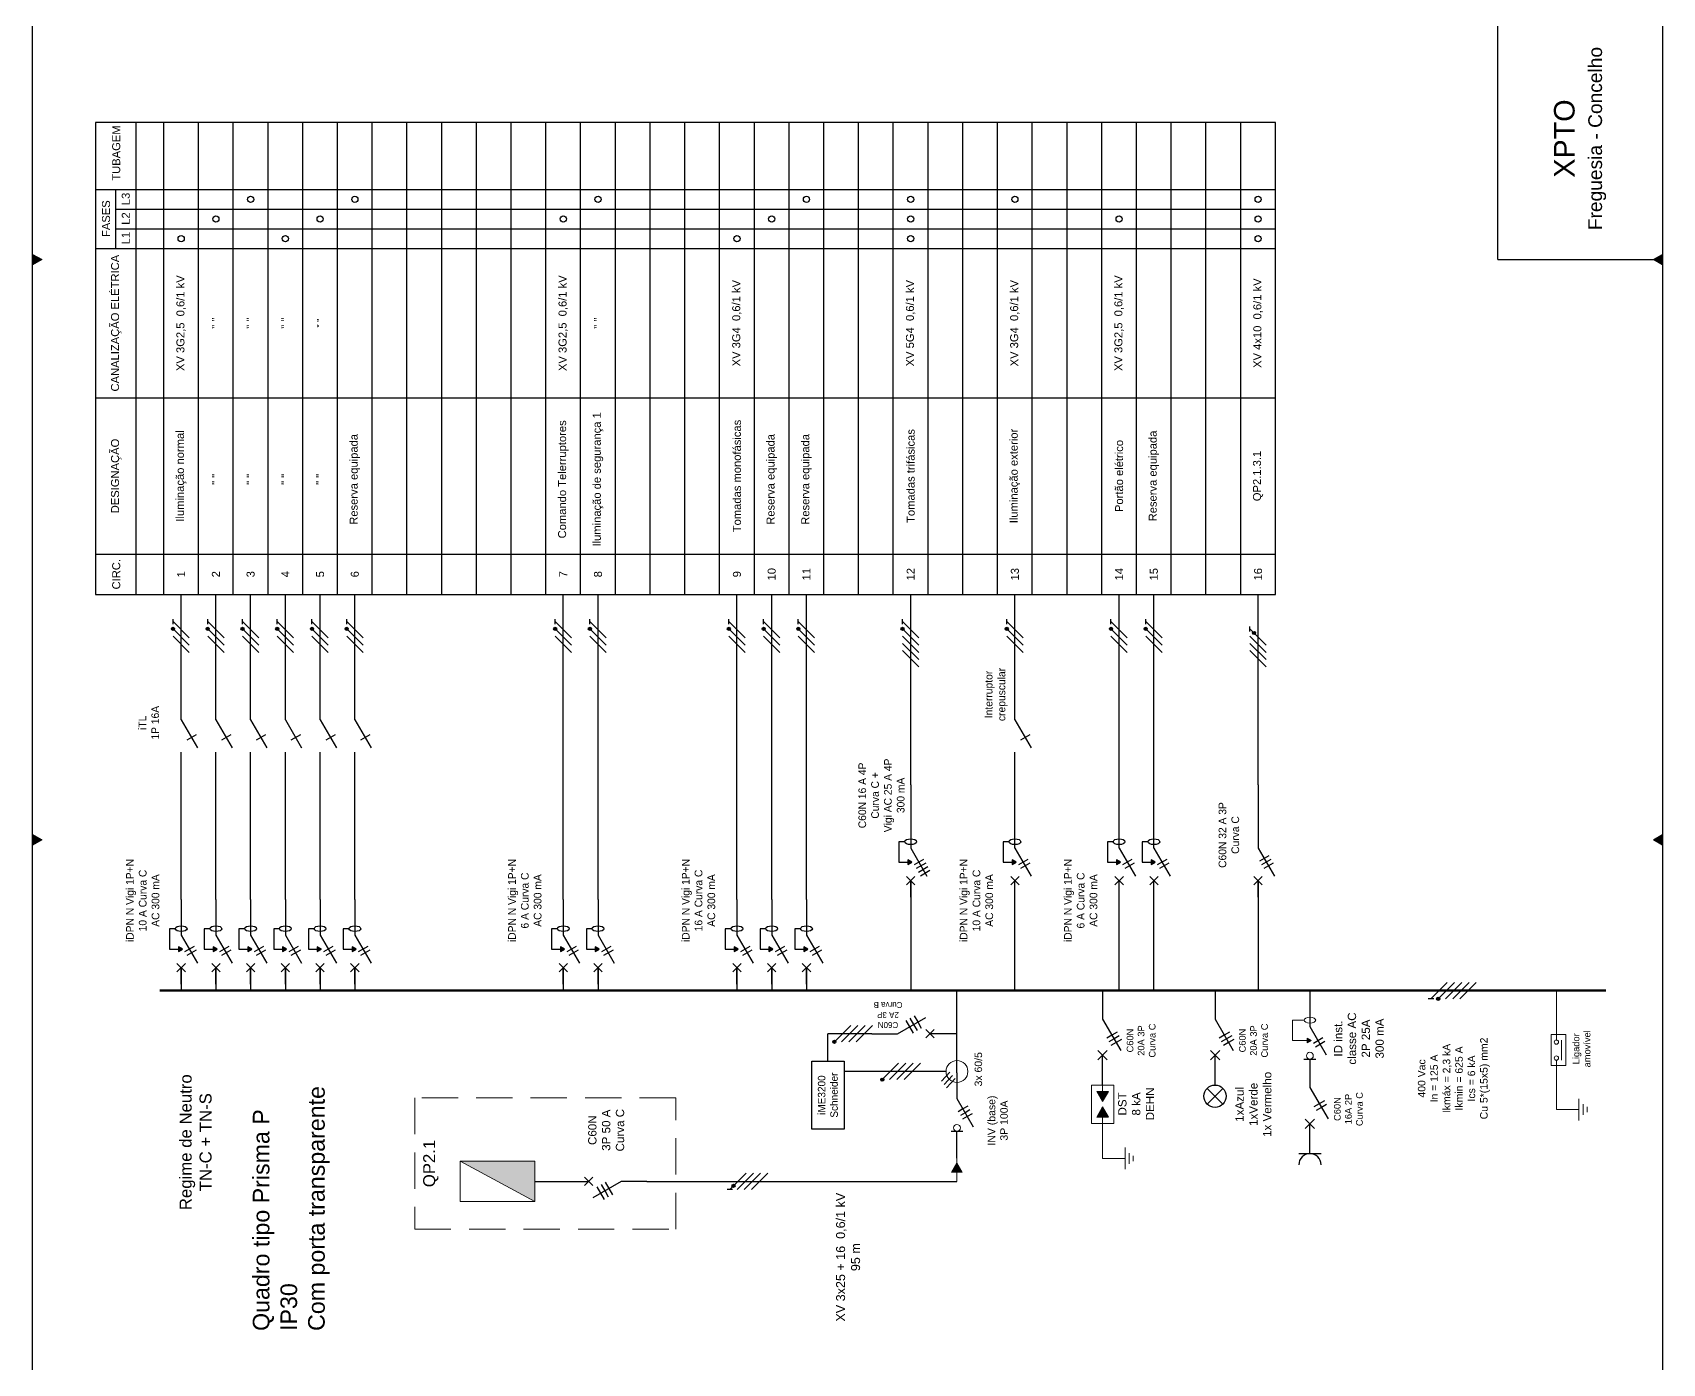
# Model space of a CAD drawing. Header units: millimetres. Extents: x -32 to 1412, y -324 to 2887.
# Drawn here: x 1006 to 1148.5, y 2125.7 to 2242 of the extents above; entities that cross this region are included whole.
import ezdxf

# ---------------------------------------------------------------- set-up
doc = ezdxf.new("R2010")
doc.units = ezdxf.units.MM
doc.header["$LTSCALE"] = 0.5
doc.linetypes.add('DASHDOT', pattern=[25.4, 12.7, -6.35, 0, -6.35])
doc.linetypes.add('HIDDEN', pattern=[9.525, 6.35, -3.175])
doc.layers.get('0').update_dxf_attribs({"linetype": 'CONTINUOUS'})
for name, color, linetype in [('aparelhagem', 3, 'CONTINUOUS'), ('ESQUADRIA', 7, 'CONTINUOUS'), ('Iluminacao Seguranca', 3, 'CONTINUOUS'), ('LEGENDA', 1, 'CONTINUOUS'), ('TEXTO', 7, 'ByBlock')]:
    doc.layers.add(name, color=color, linetype=linetype)
doc.layers.add('barramentos', color=1, linetype='CONTINUOUS', lineweight=50)
doc.layers.add('ESQUEMA', color=3, linetype='CONTINUOUS', lineweight=0)
doc.styles.add('ITED_3', font='romans.shx', dxfattribs={"width": 0.9, "height": 0.1})

msp = doc.modelspace()

# ---------------------------------------------------------------- hatches: boundary and pattern name
for points in [[(1006.745, 2222.189), (1005.951, 2221.731), (1005.951, 2222.646)], [(1147.718, 2222.189), (1148.511, 2222.646), (1148.511, 2221.731)], [(1006.745, 2171.457), (1005.951, 2170.999), (1005.951, 2171.915)], [(1147.718, 2171.457), (1148.511, 2171.915), (1148.511, 2170.999)]]:
    msp.add_hatch(color=7).paths.add_polyline_path(points)
at = {"layer": 'aparelhagem'}
h = msp.add_hatch(color=256, dxfattribs=at)
edge = h.paths.add_edge_path()
edge.add_arc((1018.233, 2189.902), 0.138, 0, 360)
h = msp.add_hatch(color=256, dxfattribs=at)
edge = h.paths.add_edge_path()
edge.add_arc((1021.272, 2189.902), 0.138, 0, 360)
h = msp.add_hatch(color=256, dxfattribs=at)
edge = h.paths.add_edge_path()
edge.add_arc((1024.311, 2189.902), 0.138, 0, 360)
h = msp.add_hatch(color=256, dxfattribs=at)
edge = h.paths.add_edge_path()
edge.add_arc((1027.35, 2189.902), 0.138, 0, 360)
h = msp.add_hatch(color=256, dxfattribs=at)
edge = h.paths.add_edge_path()
edge.add_arc((1030.388, 2189.902), 0.138, 0, 360)
h = msp.add_hatch(color=256, dxfattribs=at)
edge = h.paths.add_edge_path()
edge.add_arc((1033.427, 2189.902), 0.138, 0, 360)
h = msp.add_hatch(color=256, dxfattribs=at)
edge = h.paths.add_edge_path()
edge.add_arc((1051.659, 2189.902), 0.138, 0, 360)
h = msp.add_hatch(color=256, dxfattribs=at)
edge = h.paths.add_edge_path()
edge.add_arc((1054.698, 2189.902), 0.138, 0, 360)
h = msp.add_hatch(color=256, dxfattribs=at)
edge = h.paths.add_edge_path()
edge.add_arc((1066.853, 2189.902), 0.138, 0, 360)
h = msp.add_hatch(color=256, dxfattribs=at)
edge = h.paths.add_edge_path()
edge.add_arc((1069.892, 2189.902), 0.138, 0, 360)
h = msp.add_hatch(color=256, dxfattribs=at)
edge = h.paths.add_edge_path()
edge.add_arc((1072.93, 2189.902), 0.138, 0, 360)
h = msp.add_hatch(color=256, dxfattribs=at)
edge = h.paths.add_edge_path()
edge.add_arc((1082.046, 2189.902), 0.138, 0, 360)
h = msp.add_hatch(color=256, dxfattribs=at)
edge = h.paths.add_edge_path()
edge.add_arc((1091.162, 2189.902), 0.138, 0, 360)
h = msp.add_hatch(color=256, dxfattribs=at)
edge = h.paths.add_edge_path()
edge.add_arc((1100.279, 2189.902), 0.138, 0, 360)
h = msp.add_hatch(color=256, dxfattribs=at)
edge = h.paths.add_edge_path()
edge.add_arc((1103.317, 2189.902), 0.138, 0, 360)
h = msp.add_hatch(color=256, dxfattribs=at)
edge = h.paths.add_edge_path()
edge.add_arc((1112.789, 2189.546), 0.138, 0, 360)
for points in [[(1082.515, 2169.294), (1082.867, 2169.497), (1082.515, 2169.701)], [(1091.631, 2169.294), (1091.983, 2169.497), (1091.631, 2169.701)], [(1100.747, 2169.294), (1101.099, 2169.497), (1100.747, 2169.701)], [(1103.786, 2169.294), (1104.138, 2169.497), (1103.786, 2169.701)], [(1018.702, 2161.689), (1019.054, 2161.893), (1018.702, 2162.096)], [(1021.74, 2161.689), (1022.092, 2161.893), (1021.74, 2162.096)], [(1024.779, 2161.689), (1025.131, 2161.893), (1024.779, 2162.096)], [(1027.818, 2161.689), (1028.17, 2161.893), (1027.818, 2162.096)], [(1030.857, 2161.689), (1031.209, 2161.893), (1030.857, 2162.096)], [(1033.895, 2161.689), (1034.247, 2161.893), (1033.895, 2162.096)], [(1052.128, 2161.689), (1052.48, 2161.893), (1052.128, 2162.096)], [(1055.166, 2161.689), (1055.518, 2161.893), (1055.166, 2162.096)], [(1067.321, 2161.689), (1067.673, 2161.893), (1067.321, 2162.096)], [(1070.36, 2161.689), (1070.712, 2161.893), (1070.36, 2162.096)], [(1073.399, 2161.689), (1073.75, 2161.893), (1073.399, 2162.096)]]:
    msp.add_hatch(color=256, dxfattribs=at).paths.add_polyline_path(points)
h = msp.add_hatch(color=256, dxfattribs=at)
edge = h.paths.add_edge_path()
edge.add_arc((1128.903, 2157.558), 0.138, 0, 360)
h = msp.add_hatch(color=256, dxfattribs=at)
edge = h.paths.add_edge_path()
edge.add_arc((1076.084, 2153.787), 0.138, 0, 360)
h = msp.add_hatch(color=256, dxfattribs=at)
edge = h.paths.add_edge_path()
edge.add_arc((1080.271, 2150.484), 0.138, 0, 360)
h = msp.add_hatch(color=256, dxfattribs=at)
edge = h.paths.add_edge_path()
edge.add_arc((1067.256, 2141.198), 0.138, 0, 360)
at = {"layer": 'ESQUEMA'}
for points in [[(1117.434, 2153.692), (1117.786, 2153.895), (1117.434, 2154.098)], [(1099.55, 2148.561), (1099.032, 2149.457), (1100.067, 2149.457)], [(1099.55, 2148.102), (1099.032, 2147.206), (1100.067, 2147.206)], [(1086.807, 2143.216), (1086.341, 2142.408), (1087.274, 2142.408)]]:
    msp.add_hatch(color=256, dxfattribs=at).paths.add_polyline_path(points)
at = {"layer": 'ESQUEMA', "ltscale": 0.05}
msp.add_hatch(color=256, dxfattribs=at).paths.add_polyline_path([(1049.873, 2139.821), (1049.873, 2143.357), (1043.349, 2143.357)])

# ---------------------------------------------------------------- linework, layer by layer
at = {"color": 7}
for points in [[(1006.745, 2222.189), (1005.951, 2221.731), (1005.951, 2222.646)], [(1147.718, 2222.189), (1148.511, 2222.646), (1148.511, 2221.731)], [(1006.745, 2171.457), (1005.951, 2170.999), (1005.951, 2171.915)], [(1147.718, 2171.457), (1148.511, 2171.915), (1148.511, 2170.999)]]:
    msp.add_lwpolyline(points, close=True, dxfattribs=at)
at = {"layer": 'aparelhagem'}
for p, q in [((1018.946, 2181.961), (1018.946, 2192.92)), ((1021.985, 2181.961), (1021.985, 2192.92)), ((1025.023, 2181.961), (1025.023, 2192.92)), ((1028.062, 2181.961), (1028.062, 2192.92)), ((1031.101, 2181.961), (1031.101, 2192.92)), ((1034.14, 2181.961), (1034.14, 2192.92)), ((1052.372, 2179.111), (1052.372, 2192.92)), ((1055.411, 2179.111), (1055.411, 2192.92)), ((1067.565, 2179.111), (1067.565, 2192.92)), ((1070.604, 2179.111), (1070.604, 2192.92)), ((1073.643, 2179.111), (1073.643, 2192.92)), ((1082.759, 2180.881), (1082.759, 2192.92)), ((1091.875, 2181.961), (1091.875, 2192.92)), ((1100.991, 2181.961), (1100.991, 2192.92)), ((1104.03, 2181.961), (1104.03, 2192.92)), ((1113.146, 2180.881), (1113.146, 2192.92)), ((1018.233, 2190.535), (1019.659, 2189.11)), ((1018.233, 2189.902), (1019.659, 2188.476)), ((1021.272, 2190.535), (1022.697, 2189.11)), ((1021.272, 2189.902), (1022.697, 2188.476)), ((1024.311, 2190.535), (1025.736, 2189.11)), ((1024.311, 2189.902), (1025.736, 2188.476)), ((1027.35, 2190.535), (1028.775, 2189.11)), ((1027.35, 2189.902), (1028.775, 2188.476)), ((1030.388, 2190.535), (1031.813, 2189.11)), ((1030.388, 2189.902), (1031.813, 2188.476)), ((1033.427, 2190.535), (1034.852, 2189.11)), ((1033.427, 2189.902), (1034.852, 2188.476)), ((1051.659, 2190.535), (1053.084, 2189.11)), ((1051.659, 2189.902), (1053.084, 2188.476)), ((1054.698, 2190.535), (1056.123, 2189.11)), ((1054.698, 2189.902), (1056.123, 2188.476)), ((1066.853, 2190.535), (1068.278, 2189.11)), ((1066.853, 2189.902), (1068.278, 2188.476)), ((1069.892, 2190.535), (1071.317, 2189.11)), ((1069.892, 2189.902), (1071.317, 2188.476)), ((1072.93, 2190.535), (1074.355, 2189.11)), ((1072.93, 2189.902), (1074.355, 2188.476)), ((1082.046, 2190.535), (1083.472, 2189.11)), ((1082.046, 2189.902), (1083.472, 2188.476)), ((1091.162, 2190.535), (1092.588, 2189.11)), ((1091.162, 2189.902), (1092.588, 2188.476)), ((1100.279, 2190.535), (1101.704, 2189.11)), ((1100.279, 2189.902), (1101.704, 2188.476)), ((1103.317, 2190.535), (1104.742, 2189.11)), ((1103.317, 2189.902), (1104.742, 2188.476)), ((1112.433, 2189.902), (1113.859, 2188.476)), ((1018.233, 2189.268), (1019.659, 2187.843)), ((1021.272, 2189.268), (1022.697, 2187.843)), ((1024.311, 2189.268), (1025.736, 2187.843)), ((1027.35, 2189.268), (1028.775, 2187.843)), ((1030.388, 2189.268), (1031.813, 2187.843)), ((1033.427, 2189.268), (1034.852, 2187.843)), ((1051.659, 2189.268), (1053.084, 2187.843)), ((1054.698, 2189.268), (1056.123, 2187.843)), ((1066.853, 2189.268), (1068.278, 2187.843)), ((1069.892, 2189.268), (1071.317, 2187.843)), ((1072.93, 2189.268), (1074.355, 2187.843)), ((1082.046, 2189.268), (1083.472, 2187.843)), ((1082.046, 2188.634), (1083.472, 2187.209)), ((1091.162, 2189.268), (1092.588, 2187.843)), ((1100.279, 2189.268), (1101.704, 2187.843)), ((1103.317, 2189.268), (1104.742, 2187.843)), ((1112.433, 2189.268), (1113.859, 2187.843)), ((1112.433, 2188.634), (1113.859, 2187.209)), ((1082.046, 2188), (1083.472, 2186.575)), ((1112.433, 2188), (1113.859, 2186.575)), ((1018.946, 2181.961), (1020.371, 2179.493)), ((1018.946, 2181.961), (1020.371, 2179.493)), ((1021.985, 2181.961), (1023.41, 2179.493)), ((1021.985, 2181.961), (1023.41, 2179.493)), ((1025.023, 2181.961), (1026.448, 2179.493)), ((1025.023, 2181.961), (1026.448, 2179.493)), ((1028.062, 2181.961), (1029.487, 2179.493)), ((1028.062, 2181.961), (1029.487, 2179.493)), ((1031.101, 2181.961), (1032.526, 2179.493)), ((1031.101, 2181.961), (1032.526, 2179.493)), ((1034.14, 2181.961), (1035.565, 2179.493)), ((1034.14, 2181.961), (1035.565, 2179.493)), ((1091.875, 2181.961), (1093.3, 2179.493)), ((1091.875, 2181.961), (1093.3, 2179.493)), ((1100.991, 2170.731), (1100.991, 2181.961)), ((1104.03, 2170.731), (1104.03, 2181.961)), ((1020.258, 2180.639), (1019.435, 2180.164)), ((1023.297, 2180.639), (1022.473, 2180.164)), ((1026.335, 2180.639), (1025.512, 2180.164)), ((1029.374, 2180.639), (1028.551, 2180.164)), ((1032.413, 2180.639), (1031.59, 2180.164)), ((1035.452, 2180.639), (1034.628, 2180.164)), ((1082.759, 2176.271), (1082.759, 2180.881)), ((1093.187, 2180.639), (1092.364, 2180.164)), ((1113.146, 2176.271), (1113.146, 2180.881)), ((1018.946, 2173.276), (1018.946, 2179.111)), ((1021.985, 2173.276), (1021.985, 2179.111)), ((1025.023, 2173.276), (1025.023, 2179.111)), ((1028.062, 2173.276), (1028.062, 2179.111)), ((1031.101, 2173.276), (1031.101, 2179.111)), ((1034.14, 2173.276), (1034.14, 2179.111)), ((1052.372, 2173.276), (1052.372, 2179.111)), ((1055.411, 2173.276), (1055.411, 2179.111)), ((1067.565, 2173.276), (1067.565, 2179.111)), ((1070.604, 2173.276), (1070.604, 2179.111)), ((1073.643, 2173.276), (1073.643, 2179.111)), ((1091.875, 2170.731), (1091.875, 2179.111)), ((1082.759, 2176.271), (1082.759, 2170.731)), ((1113.146, 2176.271), (1113.146, 2170.731)), ((1018.946, 2166.241), (1018.946, 2173.276)), ((1021.985, 2166.241), (1021.985, 2173.276)), ((1025.023, 2166.241), (1025.023, 2173.276)), ((1028.062, 2166.241), (1028.062, 2173.276)), ((1031.101, 2166.241), (1031.101, 2173.276)), ((1034.14, 2166.241), (1034.14, 2173.276)), ((1052.372, 2166.241), (1052.372, 2173.276)), ((1055.411, 2166.241), (1055.411, 2173.276)), ((1067.565, 2166.241), (1067.565, 2173.276)), ((1070.604, 2166.241), (1070.604, 2173.276)), ((1073.643, 2166.241), (1073.643, 2173.276)), ((1081.735, 2171.291), (1081.735, 2169.497)), ((1082.246, 2171.291), (1081.735, 2171.291)), ((1090.851, 2171.291), (1090.851, 2169.497)), ((1091.362, 2171.291), (1090.851, 2171.291)), ((1099.967, 2171.291), (1099.967, 2169.497)), ((1100.478, 2171.291), (1099.967, 2171.291)), ((1103.006, 2171.291), (1103.006, 2169.497)), ((1103.517, 2171.291), (1103.006, 2171.291)), ((1082.759, 2170.731), (1084.184, 2168.263)), ((1091.875, 2170.731), (1093.3, 2168.263)), ((1100.991, 2170.731), (1102.416, 2168.263)), ((1104.03, 2170.731), (1105.455, 2168.263)), ((1113.146, 2170.731), (1114.571, 2168.263)), ((1114.082, 2170.06), (1113.259, 2169.585)), ((1081.735, 2169.497), (1082.632, 2169.497)), ((1083.883, 2169.735), (1083.06, 2169.26)), ((1084.071, 2169.41), (1083.248, 2168.934)), ((1084.259, 2169.084), (1083.435, 2168.609)), ((1084.447, 2168.759), (1083.623, 2168.284)), ((1090.851, 2169.497), (1091.748, 2169.497)), ((1092.999, 2169.735), (1092.176, 2169.26)), ((1093.187, 2169.41), (1092.364, 2168.934)), ((1099.967, 2169.497), (1100.864, 2169.497)), ((1102.115, 2169.735), (1101.292, 2169.26)), ((1102.303, 2169.41), (1101.48, 2168.934)), ((1103.006, 2169.497), (1103.903, 2169.497)), ((1105.154, 2169.735), (1104.331, 2169.26)), ((1105.342, 2169.41), (1104.519, 2168.934)), ((1114.27, 2169.735), (1113.447, 2169.26)), ((1114.458, 2169.41), (1113.635, 2168.934)), ((1082.392, 2167.514), (1083.126, 2168.249)), ((1082.392, 2168.249), (1083.126, 2167.514)), ((1082.392, 2168.249), (1083.126, 2167.514)), ((1082.392, 2167.514), (1083.126, 2168.249)), ((1082.759, 2166.445), (1082.759, 2167.881)), ((1082.759, 2167.881), (1082.759, 2158.27)), ((1091.508, 2167.514), (1092.242, 2168.249)), ((1091.508, 2168.249), (1092.242, 2167.514)), ((1091.508, 2168.249), (1092.242, 2167.514)), ((1091.508, 2167.514), (1092.242, 2168.249)), ((1091.875, 2158.27), (1091.875, 2167.881)), ((1100.624, 2167.514), (1101.359, 2168.249)), ((1100.624, 2168.249), (1101.359, 2167.514)), ((1100.624, 2168.249), (1101.359, 2167.514)), ((1100.624, 2167.514), (1101.359, 2168.249)), ((1100.991, 2158.27), (1100.991, 2167.881)), ((1103.663, 2167.514), (1104.397, 2168.249)), ((1103.663, 2168.249), (1104.397, 2167.514)), ((1103.663, 2168.249), (1104.397, 2167.514)), ((1103.663, 2167.514), (1104.397, 2168.249)), ((1104.03, 2158.27), (1104.03, 2167.881)), ((1112.779, 2167.514), (1113.513, 2168.249)), ((1112.779, 2168.249), (1113.513, 2167.514)), ((1112.779, 2168.249), (1113.513, 2167.514)), ((1112.779, 2167.514), (1113.513, 2168.249)), ((1113.146, 2166.445), (1113.146, 2167.881)), ((1113.146, 2167.881), (1113.146, 2158.27)), ((1018.946, 2166.241), (1018.946, 2163.127)), ((1021.985, 2166.241), (1021.985, 2163.127)), ((1025.023, 2166.241), (1025.023, 2163.127)), ((1028.062, 2166.241), (1028.062, 2163.127)), ((1031.101, 2166.241), (1031.101, 2163.127)), ((1034.14, 2166.241), (1034.14, 2163.127)), ((1052.372, 2166.241), (1052.372, 2163.127)), ((1055.411, 2166.241), (1055.411, 2163.127)), ((1067.565, 2166.241), (1067.565, 2163.127)), ((1070.604, 2166.241), (1070.604, 2163.127)), ((1073.643, 2166.241), (1073.643, 2163.127)), ((1017.922, 2163.686), (1017.922, 2161.893)), ((1018.433, 2163.686), (1017.922, 2163.686)), ((1018.946, 2163.127), (1020.371, 2160.658)), ((1020.961, 2163.686), (1020.961, 2161.893)), ((1021.472, 2163.686), (1020.961, 2163.686)), ((1021.985, 2163.127), (1023.41, 2160.658)), ((1023.999, 2163.686), (1023.999, 2161.893)), ((1024.51, 2163.686), (1023.999, 2163.686)), ((1025.023, 2163.127), (1026.448, 2160.658)), ((1027.038, 2163.686), (1027.038, 2161.893)), ((1027.549, 2163.686), (1027.038, 2163.686)), ((1028.062, 2163.127), (1029.487, 2160.658)), ((1030.077, 2163.686), (1030.077, 2161.893)), ((1030.588, 2163.686), (1030.077, 2163.686)), ((1031.101, 2163.127), (1032.526, 2160.658)), ((1033.116, 2163.686), (1033.116, 2161.893)), ((1033.626, 2163.686), (1033.116, 2163.686)), ((1034.14, 2163.127), (1035.565, 2160.658)), ((1051.348, 2163.686), (1051.348, 2161.893)), ((1051.859, 2163.686), (1051.348, 2163.686)), ((1052.372, 2163.127), (1053.797, 2160.658)), ((1054.387, 2163.686), (1054.387, 2161.893)), ((1054.897, 2163.686), (1054.387, 2163.686)), ((1055.411, 2163.127), (1056.836, 2160.658)), ((1066.541, 2163.686), (1066.541, 2161.893)), ((1067.052, 2163.686), (1066.541, 2163.686)), ((1067.565, 2163.127), (1068.99, 2160.658)), ((1069.58, 2163.686), (1069.58, 2161.893)), ((1070.091, 2163.686), (1069.58, 2163.686)), ((1070.604, 2163.127), (1072.029, 2160.658)), ((1072.619, 2163.686), (1072.619, 2161.893)), ((1073.13, 2163.686), (1072.619, 2163.686)), ((1073.643, 2163.127), (1075.068, 2160.658)), ((1017.922, 2161.893), (1018.819, 2161.893)), ((1020.07, 2162.13), (1019.247, 2161.655)), ((1020.258, 2161.805), (1019.435, 2161.33)), ((1020.961, 2161.893), (1021.858, 2161.893)), ((1023.109, 2162.13), (1022.286, 2161.655)), ((1023.297, 2161.805), (1022.473, 2161.33)), ((1023.999, 2161.893), (1024.896, 2161.893)), ((1026.148, 2162.13), (1025.324, 2161.655)), ((1026.335, 2161.805), (1025.512, 2161.33)), ((1027.038, 2161.893), (1027.935, 2161.893)), ((1029.186, 2162.13), (1028.363, 2161.655)), ((1029.374, 2161.805), (1028.551, 2161.33)), ((1030.077, 2161.893), (1030.974, 2161.893)), ((1032.225, 2162.13), (1031.402, 2161.655)), ((1032.413, 2161.805), (1031.59, 2161.33)), ((1033.116, 2161.893), (1034.013, 2161.893)), ((1035.264, 2162.13), (1034.44, 2161.655)), ((1035.452, 2161.805), (1034.628, 2161.33)), ((1051.348, 2161.893), (1052.245, 2161.893)), ((1053.496, 2162.13), (1052.673, 2161.655)), ((1053.684, 2161.805), (1052.861, 2161.33)), ((1054.387, 2161.893), (1055.284, 2161.893)), ((1056.535, 2162.13), (1055.711, 2161.655)), ((1056.723, 2161.805), (1055.899, 2161.33)), ((1066.541, 2161.893), (1067.438, 2161.893)), ((1068.69, 2162.13), (1067.866, 2161.655)), ((1068.877, 2161.805), (1068.054, 2161.33)), ((1069.58, 2161.893), (1070.477, 2161.893)), ((1071.728, 2162.13), (1070.905, 2161.655)), ((1071.916, 2161.805), (1071.093, 2161.33)), ((1072.619, 2161.893), (1073.516, 2161.893)), ((1074.767, 2162.13), (1073.944, 2161.655)), ((1074.955, 2161.805), (1074.131, 2161.33)), ((1018.579, 2159.909), (1019.313, 2160.644)), ((1018.579, 2160.644), (1019.313, 2159.909)), ((1018.579, 2160.644), (1019.313, 2159.909)), ((1018.579, 2159.909), (1019.313, 2160.644)), ((1018.946, 2158.84), (1018.946, 2160.277)), ((1018.946, 2160.277), (1018.946, 2158.27)), ((1018.946, 2158.84), (1018.946, 2160.277)), ((1021.617, 2159.909), (1022.352, 2160.644)), ((1021.617, 2160.644), (1022.352, 2159.909)), ((1021.617, 2160.644), (1022.352, 2159.909)), ((1021.617, 2159.909), (1022.352, 2160.644)), ((1021.985, 2158.84), (1021.985, 2160.277)), ((1021.985, 2160.277), (1021.985, 2158.27)), ((1021.985, 2158.84), (1021.985, 2160.277)), ((1024.656, 2159.909), (1025.391, 2160.644)), ((1024.656, 2160.644), (1025.391, 2159.909)), ((1024.656, 2160.644), (1025.391, 2159.909)), ((1024.656, 2159.909), (1025.391, 2160.644)), ((1025.023, 2158.84), (1025.023, 2160.277)), ((1025.023, 2160.277), (1025.023, 2158.27)), ((1025.023, 2158.84), (1025.023, 2160.277)), ((1027.695, 2159.909), (1028.43, 2160.644)), ((1027.695, 2160.644), (1028.43, 2159.909)), ((1027.695, 2160.644), (1028.43, 2159.909)), ((1027.695, 2159.909), (1028.43, 2160.644)), ((1028.062, 2158.84), (1028.062, 2160.277)), ((1028.062, 2160.277), (1028.062, 2158.27)), ((1028.062, 2158.84), (1028.062, 2160.277)), ((1030.734, 2159.909), (1031.468, 2160.644)), ((1030.734, 2160.644), (1031.468, 2159.909)), ((1030.734, 2160.644), (1031.468, 2159.909)), ((1030.734, 2159.909), (1031.468, 2160.644)), ((1031.101, 2158.84), (1031.101, 2160.277)), ((1031.101, 2160.277), (1031.101, 2158.27)), ((1031.101, 2158.84), (1031.101, 2160.277)), ((1033.772, 2159.909), (1034.507, 2160.644)), ((1033.772, 2160.644), (1034.507, 2159.909)), ((1033.772, 2160.644), (1034.507, 2159.909)), ((1033.772, 2159.909), (1034.507, 2160.644)), ((1034.14, 2158.84), (1034.14, 2160.277)), ((1034.14, 2160.277), (1034.14, 2158.27)), ((1034.14, 2158.84), (1034.14, 2160.277)), ((1052.004, 2159.909), (1052.739, 2160.644)), ((1052.004, 2160.644), (1052.739, 2159.909)), ((1052.004, 2160.644), (1052.739, 2159.909)), ((1052.004, 2159.909), (1052.739, 2160.644)), ((1052.372, 2158.84), (1052.372, 2160.277)), ((1052.372, 2160.277), (1052.372, 2158.27)), ((1052.372, 2158.84), (1052.372, 2160.277)), ((1055.043, 2159.909), (1055.778, 2160.644)), ((1055.043, 2160.644), (1055.778, 2159.909)), ((1055.043, 2160.644), (1055.778, 2159.909)), ((1055.043, 2159.909), (1055.778, 2160.644)), ((1055.411, 2158.84), (1055.411, 2160.277)), ((1055.411, 2160.277), (1055.411, 2158.27)), ((1055.411, 2158.84), (1055.411, 2160.277)), ((1067.198, 2159.909), (1067.933, 2160.644)), ((1067.198, 2160.644), (1067.933, 2159.909)), ((1067.198, 2160.644), (1067.933, 2159.909)), ((1067.198, 2159.909), (1067.933, 2160.644)), ((1067.565, 2158.84), (1067.565, 2160.277)), ((1067.565, 2160.277), (1067.565, 2158.27)), ((1067.565, 2158.84), (1067.565, 2160.277)), ((1070.237, 2159.909), (1070.971, 2160.644)), ((1070.237, 2160.644), (1070.971, 2159.909)), ((1070.237, 2160.644), (1070.971, 2159.909)), ((1070.237, 2159.909), (1070.971, 2160.644)), ((1070.604, 2158.84), (1070.604, 2160.277)), ((1070.604, 2160.277), (1070.604, 2158.27)), ((1070.604, 2158.84), (1070.604, 2160.277)), ((1073.275, 2159.909), (1074.01, 2160.644)), ((1073.275, 2160.644), (1074.01, 2159.909)), ((1073.275, 2160.644), (1074.01, 2159.909)), ((1073.275, 2159.909), (1074.01, 2160.644)), ((1073.643, 2158.84), (1073.643, 2160.277)), ((1073.643, 2160.277), (1073.643, 2158.27)), ((1073.643, 2158.84), (1073.643, 2160.277)), ((1128.27, 2157.558), (1129.695, 2158.983)), ((1128.903, 2157.558), (1130.329, 2158.983)), ((1129.537, 2157.558), (1130.962, 2158.983)), ((1130.171, 2157.558), (1131.596, 2158.983)), ((1130.805, 2157.558), (1132.23, 2158.983)), ((1086.807, 2151.074), (1086.807, 2158.27)), ((1099.55, 2158.27), (1099.55, 2155.785)), ((1099.55, 2158.27), (1099.55, 2155.785)), ((1109.378, 2158.27), (1109.378, 2155.785)), ((1109.378, 2158.27), (1109.378, 2155.785)), ((1117.679, 2158.27), (1117.679, 2155.129)), ((1128.504, 2157.558), (1128.036, 2157.558)), ((1081.596, 2154.502), (1084.071, 2155.931)), ((1082.336, 2155.664), (1082.654, 2155.113)), ((1082.694, 2155.87), (1083.012, 2155.319)), ((1083.052, 2156.077), (1083.37, 2155.526)), ((1083.37, 2155.526), (1083.688, 2154.975)), ((1099.55, 2155.785), (1101.133, 2153.042)), ((1099.55, 2155.785), (1101.133, 2153.042)), ((1109.378, 2155.785), (1110.961, 2153.042)), ((1109.378, 2155.785), (1110.961, 2153.042)), ((1079.352, 2154.502), (1075.516, 2154.502)), ((1075.516, 2152.105), (1075.516, 2154.502)), ((1076.084, 2153.787), (1077.513, 2155.216)), ((1076.72, 2153.787), (1078.149, 2155.216)), ((1077.355, 2153.787), (1078.784, 2155.216)), ((1077.991, 2153.787), (1079.42, 2155.216)), ((1079.352, 2154.502), (1081.596, 2154.502)), ((1082.654, 2155.113), (1082.972, 2154.562)), ((1083.012, 2155.319), (1083.33, 2154.768)), ((1084.085, 2154.133), (1084.822, 2154.87)), ((1084.085, 2154.87), (1084.822, 2154.133)), ((1084.085, 2154.87), (1084.822, 2154.133)), ((1084.085, 2154.133), (1084.822, 2154.87)), ((1086.807, 2154.502), (1084.453, 2154.502)), ((1100.365, 2154.373), (1099.907, 2154.109)), ((1100.822, 2154.637), (1100.365, 2154.373)), ((1101.007, 2154.316), (1100.55, 2154.052)), ((1101.007, 2154.316), (1100.55, 2154.052)), ((1110.193, 2154.373), (1109.736, 2154.109)), ((1110.651, 2154.637), (1110.193, 2154.373)), ((1110.836, 2154.316), (1110.378, 2154.052)), ((1110.836, 2154.316), (1110.378, 2154.052)), ((1117.679, 2155.129), (1119.104, 2152.661)), ((1118.803, 2154.132), (1117.979, 2153.657)), ((1099.141, 2152.21), (1099.958, 2153.026)), ((1099.141, 2153.026), (1099.958, 2152.21)), ((1099.141, 2153.026), (1099.958, 2152.21)), ((1099.141, 2152.21), (1099.958, 2153.026)), ((1100.55, 2154.052), (1100.093, 2153.788)), ((1100.55, 2154.052), (1100.093, 2153.788)), ((1100.735, 2153.731), (1100.278, 2153.467)), ((1101.193, 2153.995), (1100.735, 2153.731)), ((1108.97, 2152.21), (1109.786, 2153.026)), ((1108.97, 2153.026), (1109.786, 2152.21)), ((1108.97, 2153.026), (1109.786, 2152.21)), ((1108.97, 2152.21), (1109.786, 2153.026)), ((1110.378, 2154.052), (1109.921, 2153.788)), ((1110.378, 2154.052), (1109.921, 2153.788)), ((1110.564, 2153.731), (1110.106, 2153.467)), ((1111.021, 2153.995), (1110.564, 2153.731)), ((1118.991, 2153.807), (1118.167, 2153.332)), ((1080.271, 2150.484), (1081.7, 2151.913)), ((1080.907, 2150.484), (1082.336, 2151.913)), ((1081.542, 2150.484), (1082.971, 2151.913)), ((1082.178, 2150.484), (1083.607, 2151.913)), ((1099.55, 2150.01), (1099.55, 2152.618)), ((1109.378, 2150.01), (1109.378, 2152.618)), ((1117.159, 2152.279), (1118.198, 2152.279)), ((1117.679, 2152.279), (1117.679, 2149.793)), ((1117.679, 2152.279), (1117.679, 2150.843)), ((1085.854, 2151.198), (1076.932, 2151.198)), ((1086.807, 2151.074), (1086.807, 2148.831)), ((1086.807, 2148.831), (1088.236, 2146.356)), ((1110.067, 2149.725), (1108.689, 2148.347)), ((1108.689, 2149.725), (1110.067, 2148.347)), ((1117.679, 2149.793), (1119.262, 2147.051)), ((1117.679, 2149.793), (1119.262, 2147.051)), ((1118.494, 2148.381), (1118.036, 2148.117)), ((1118.951, 2148.646), (1118.494, 2148.381)), ((1087.334, 2147.92), (1086.921, 2147.681)), ((1087.522, 2147.593), (1087.109, 2147.355)), ((1087.71, 2147.267), (1087.298, 2147.029)), ((1087.746, 2148.158), (1087.334, 2147.92)), ((1087.935, 2147.832), (1087.522, 2147.593)), ((1088.123, 2147.505), (1087.71, 2147.267)), ((1117.27, 2146.219), (1118.087, 2147.035)), ((1117.27, 2147.035), (1118.087, 2146.219)), ((1117.27, 2147.035), (1118.087, 2146.219)), ((1117.27, 2146.219), (1118.087, 2147.035)), ((1118.679, 2148.061), (1118.222, 2147.797)), ((1118.679, 2148.061), (1118.222, 2147.797)), ((1119.136, 2148.325), (1118.679, 2148.061)), ((1119.136, 2148.325), (1118.679, 2148.061)), ((1086.287, 2145.973), (1087.328, 2145.973)), ((1086.807, 2143.619), (1086.807, 2145.973)), ((1117.679, 2144.018), (1117.679, 2146.627)), ((1049.873, 2141.589), (1054.581, 2141.589)), ((1054.949, 2141.221), (1054.213, 2141.957)), ((1054.949, 2141.957), (1054.213, 2141.221)), ((1054.949, 2141.957), (1054.213, 2141.221)), ((1054.949, 2141.221), (1054.213, 2141.957)), ((1057.439, 2141.589), (1054.964, 2140.16)), ((1056.022, 2140.771), (1055.704, 2141.322)), ((1056.38, 2140.978), (1056.062, 2141.529)), ((1059.682, 2141.589), (1057.439, 2141.589)), ((1059.682, 2141.589), (1086.807, 2141.589)), ((1066.932, 2140.874), (1068.361, 2142.304)), ((1067.568, 2140.874), (1068.997, 2142.304)), ((1068.203, 2140.874), (1069.632, 2142.304)), ((1068.839, 2140.874), (1070.268, 2142.304)), ((1055.664, 2140.565), (1055.346, 2141.115)), ((1055.983, 2140.014), (1055.664, 2140.565)), ((1056.34, 2140.22), (1056.022, 2140.771)), ((1056.698, 2140.427), (1056.38, 2140.978)), ((1066.932, 2140.874), (1066.698, 2140.874)), ((1066.932, 2140.874), (1066.698, 2140.874)), ((1067.166, 2140.874), (1066.932, 2140.874)), ((1067.166, 2140.874), (1066.932, 2140.874))]:
    msp.add_line(p, q, dxfattribs=at)
for points in [[(1082.515, 2169.294), (1082.867, 2169.497), (1082.515, 2169.701)], [(1091.631, 2169.294), (1091.983, 2169.497), (1091.631, 2169.701)], [(1100.747, 2169.294), (1101.099, 2169.497), (1100.747, 2169.701)], [(1103.786, 2169.294), (1104.138, 2169.497), (1103.786, 2169.701)], [(1018.702, 2161.689), (1019.054, 2161.893), (1018.702, 2162.096)], [(1021.74, 2161.689), (1022.092, 2161.893), (1021.74, 2162.096)], [(1024.779, 2161.689), (1025.131, 2161.893), (1024.779, 2162.096)], [(1027.818, 2161.689), (1028.17, 2161.893), (1027.818, 2162.096)], [(1030.857, 2161.689), (1031.209, 2161.893), (1030.857, 2162.096)], [(1033.895, 2161.689), (1034.247, 2161.893), (1033.895, 2162.096)], [(1052.128, 2161.689), (1052.48, 2161.893), (1052.128, 2162.096)], [(1055.166, 2161.689), (1055.518, 2161.893), (1055.166, 2162.096)], [(1067.321, 2161.689), (1067.673, 2161.893), (1067.321, 2162.096)], [(1070.36, 2161.689), (1070.712, 2161.893), (1070.36, 2162.096)], [(1073.399, 2161.689), (1073.75, 2161.893), (1073.399, 2162.096)], [(1074.1, 2146.164), (1074.1, 2152.105), (1076.932, 2152.105), (1076.932, 2146.164)]]:
    msp.add_lwpolyline(points, close=True, dxfattribs=at)
for centre, radius in [((1018.233, 2189.902), 0.138), ((1018.233, 2189.902), 0.138), ((1021.272, 2189.902), 0.138), ((1021.272, 2189.902), 0.138), ((1024.311, 2189.902), 0.138), ((1024.311, 2189.902), 0.138), ((1027.35, 2189.902), 0.138), ((1027.35, 2189.902), 0.138), ((1030.388, 2189.902), 0.138), ((1030.388, 2189.902), 0.138), ((1033.427, 2189.902), 0.138), ((1033.427, 2189.902), 0.138), ((1051.659, 2189.902), 0.138), ((1051.659, 2189.902), 0.138), ((1054.698, 2189.902), 0.138), ((1054.698, 2189.902), 0.138), ((1066.853, 2189.902), 0.138), ((1066.853, 2189.902), 0.138), ((1069.892, 2189.902), 0.138), ((1069.892, 2189.902), 0.138), ((1072.93, 2189.902), 0.138), ((1072.93, 2189.902), 0.138), ((1082.046, 2189.902), 0.138), ((1082.046, 2189.902), 0.138), ((1091.162, 2189.902), 0.138), ((1091.162, 2189.902), 0.138), ((1100.279, 2189.902), 0.138), ((1100.279, 2189.902), 0.138), ((1103.317, 2189.902), 0.138), ((1103.317, 2189.902), 0.138), ((1112.789, 2189.546), 0.138), ((1112.789, 2189.546), 0.138), ((1128.903, 2157.558), 0.138), ((1128.903, 2157.558), 0.138), ((1076.084, 2153.787), 0.138), ((1076.084, 2153.787), 0.138), ((1080.271, 2150.484), 0.138), ((1080.271, 2150.484), 0.138), ((1109.378, 2149.036), 0.974), ((1067.256, 2141.198), 0.138), ((1067.256, 2141.198), 0.138)]:
    msp.add_circle(centre, radius, dxfattribs=at)
msp.add_arc((1117.679, 2143.044), 0.974, 0, 180, dxfattribs=at)
for centre in [(1082.759, 2171.291), (1091.875, 2171.291), (1100.991, 2171.291), (1104.03, 2171.291), (1018.946, 2163.686), (1021.985, 2163.686), (1025.023, 2163.686), (1028.062, 2163.686), (1031.101, 2163.686), (1034.14, 2163.686), (1052.372, 2163.686), (1055.411, 2163.686), (1067.565, 2163.686), (1070.604, 2163.686), (1073.643, 2163.686)]:
    msp.add_ellipse(centre, major_axis=(0.513, 0), ratio=0.4905998, dxfattribs=at)
at = {"layer": 'barramentos'}
msp.add_line((1143.561, 2158.27), (1017.093, 2158.27), dxfattribs=at)
at = {"layer": 'ESQUADRIA'}
for p, q in [((1005.951, 2109.275), (1005.951, 2311.102)), ((1134.111, 2222.189), (1134.111, 2311.102)), ((1148.511, 2311.102), (1148.511, 2109.275)), ((1134.111, 2222.189), (1148.511, 2222.189))]:
    msp.add_line(p, q, dxfattribs=at)
at = {"layer": 'ESQUEMA'}
for p, q in [((1139.241, 2158.27), (1139.241, 2153.95)), ((1116.144, 2155.688), (1116.144, 2153.895)), ((1117.165, 2155.688), (1116.144, 2155.688)), ((1116.144, 2153.895), (1117.552, 2153.895)), ((1139.686, 2153.95), (1139.686, 2152.188)), ((1139.241, 2152.188), (1139.241, 2147.868)), ((1085.448, 2150.34), (1086.193, 2151.142)), ((1085.673, 2150.056), (1086.418, 2150.858)), ((1085.897, 2149.773), (1086.643, 2150.574)), ((1098.583, 2146.653), (1098.583, 2150.01)), ((1099.55, 2150.01), (1098.583, 2150.01)), ((1100.516, 2150.01), (1099.55, 2150.01)), ((1099.55, 2149.457), (1099.55, 2150.01)), ((1100.516, 2146.653), (1100.516, 2150.01)), ((1141.213, 2147.868), (1141.213, 2148.809)), ((1099.55, 2146.653), (1099.55, 2147.206)), ((1141.213, 2147.868), (1139.241, 2147.868)), ((1141.213, 2146.927), (1141.213, 2147.868)), ((1141.568, 2147.868), (1141.568, 2148.339)), ((1141.568, 2147.398), (1141.568, 2147.868)), ((1141.923, 2147.868), (1141.923, 2148.103)), ((1141.923, 2147.633), (1141.923, 2147.868)), ((1099.55, 2146.653), (1098.583, 2146.653)), ((1100.516, 2146.653), (1099.55, 2146.653)), ((1099.55, 2146.653), (1099.55, 2143.599)), ((1086.807, 2144.837), (1086.807, 2141.589)), ((1101.522, 2143.599), (1101.522, 2144.54)), ((1101.522, 2143.599), (1099.55, 2143.599)), ((1101.522, 2142.659), (1101.522, 2143.599)), ((1101.877, 2143.599), (1101.877, 2144.07)), ((1101.877, 2143.129), (1101.877, 2143.599)), ((1102.232, 2143.599), (1102.232, 2143.835)), ((1102.232, 2143.364), (1102.232, 2143.599))]:
    msp.add_line(p, q, dxfattribs=at)
at = {"layer": 'ESQUEMA', "color": 3}
for p, q in [((1140.068, 2154.439), (1138.784, 2154.439)), ((1138.784, 2154.439), (1138.784, 2151.736)), ((1140.068, 2151.736), (1140.068, 2154.439)), ((1138.784, 2151.736), (1140.068, 2151.736))]:
    msp.add_line(p, q, dxfattribs=at)
at = {"layer": 'ESQUEMA', "ltscale": 0.05}
for p, q in [((1043.349, 2143.357), (1049.873, 2139.821)), ((1043.349, 2143.357), (1043.349, 2139.821)), ((1049.873, 2143.357), (1043.349, 2143.357)), ((1049.873, 2139.821), (1049.873, 2143.357)), ((1043.349, 2139.821), (1049.873, 2139.821))]:
    msp.add_line(p, q, dxfattribs=at)
at = {"layer": 'ESQUEMA'}
for points in [[(1117.434, 2153.692), (1117.786, 2153.895), (1117.434, 2154.098)], [(1099.55, 2148.561), (1099.032, 2149.457), (1100.067, 2149.457)], [(1099.55, 2148.102), (1099.032, 2147.206), (1100.067, 2147.206)], [(1086.807, 2143.216), (1086.341, 2142.408), (1087.274, 2142.408)]]:
    msp.add_lwpolyline(points, close=True, dxfattribs=at)
at = {"layer": 'ESQUEMA', "linetype": 'HIDDEN'}
msp.add_lwpolyline([(1039.373, 2137.423), (1062.216, 2137.423), (1062.216, 2148.884), (1039.373, 2148.884)], close=True, dxfattribs=at)
at = {"layer": 'ESQUEMA'}
for centre, radius in [((1117.679, 2152.576), 0.298), ((1086.807, 2151.198), 0.954), ((1086.807, 2146.271), 0.298)]:
    msp.add_circle(centre, radius, dxfattribs=at)
at = {"layer": 'ESQUEMA', "color": 3}
for centre in [(1139.241, 2153.766), (1139.241, 2152.372)]:
    msp.add_circle(centre, 0.184, dxfattribs=at)
at = {"layer": 'ESQUEMA'}
msp.add_ellipse((1117.679, 2155.688), major_axis=(0.513, 0), ratio=0.4905998, dxfattribs=at)
at = {"layer": 'Iluminacao Seguranca', "linetype": 'DASHDOT'}
for p, q in [((1018.233, 2190.317), (1018.233, 2190.754)), ((1021.272, 2190.317), (1021.272, 2190.754)), ((1024.311, 2190.317), (1024.311, 2190.754)), ((1027.35, 2190.317), (1027.35, 2190.754)), ((1030.388, 2190.317), (1030.388, 2190.754)), ((1033.427, 2190.317), (1033.427, 2190.754)), ((1051.659, 2190.317), (1051.659, 2190.754)), ((1054.698, 2190.317), (1054.698, 2190.754)), ((1066.853, 2190.317), (1066.853, 2190.754)), ((1069.892, 2190.317), (1069.892, 2190.754)), ((1072.93, 2190.317), (1072.93, 2190.754)), ((1082.046, 2190.317), (1082.046, 2190.754)), ((1091.162, 2190.317), (1091.162, 2190.754)), ((1100.279, 2190.317), (1100.279, 2190.754)), ((1103.317, 2190.317), (1103.317, 2190.754)), ((1112.433, 2189.683), (1112.433, 2190.12))]:
    msp.add_line(p, q, dxfattribs=at)
at = {"layer": 'Iluminacao Seguranca'}
msp.add_line((1116.704, 2144.018), (1118.653, 2144.018), dxfattribs=at)
at = {"layer": 'LEGENDA'}
for p, q in [((1014.986, 2234.167), (1014.986, 2192.92)), ((1020.465, 2192.92), (1020.465, 2234.167)), ((1023.504, 2192.92), (1023.504, 2234.167)), ((1026.543, 2192.92), (1026.543, 2234.167)), ((1029.582, 2192.92), (1029.582, 2234.167)), ((1032.62, 2192.92), (1032.62, 2234.167)), ((1035.659, 2192.92), (1035.659, 2234.167)), ((1038.698, 2192.92), (1038.698, 2234.167)), ((1041.736, 2192.92), (1041.736, 2234.167)), ((1044.775, 2192.92), (1044.775, 2234.167)), ((1047.814, 2192.92), (1047.814, 2234.167)), ((1050.852, 2192.92), (1050.852, 2234.167)), ((1053.891, 2192.92), (1053.891, 2234.167)), ((1056.93, 2192.92), (1056.93, 2234.167)), ((1059.969, 2192.92), (1059.969, 2234.167)), ((1063.007, 2192.92), (1063.007, 2234.167)), ((1066.046, 2192.92), (1066.046, 2234.167)), ((1069.085, 2192.92), (1069.085, 2234.167)), ((1072.123, 2192.92), (1072.123, 2234.167)), ((1075.162, 2192.92), (1075.162, 2234.167)), ((1078.201, 2192.92), (1078.201, 2234.167)), ((1078.201, 2192.92), (1078.201, 2234.167)), ((1081.24, 2192.92), (1081.24, 2234.167)), ((1081.24, 2192.92), (1081.24, 2234.167)), ((1084.278, 2192.92), (1084.278, 2234.167)), ((1084.278, 2192.92), (1084.278, 2234.167)), ((1087.317, 2192.92), (1087.317, 2234.167)), ((1087.317, 2192.92), (1087.317, 2234.167)), ((1090.356, 2192.92), (1090.356, 2234.167)), ((1090.356, 2192.92), (1090.356, 2234.167)), ((1093.394, 2192.92), (1093.394, 2234.167)), ((1093.394, 2192.92), (1093.394, 2234.167)), ((1096.433, 2192.92), (1096.433, 2234.167)), ((1099.472, 2192.92), (1099.472, 2234.167)), ((1102.511, 2192.92), (1102.511, 2234.167)), ((1105.549, 2192.92), (1105.549, 2234.167)), ((1108.588, 2192.92), (1108.588, 2234.167)), ((1111.627, 2192.92), (1111.627, 2234.167)), ((1114.665, 2192.92), (1114.665, 2234.167)), ((1011.462, 2228.316), (1114.665, 2228.316)), ((1013.224, 2223.168), (1013.224, 2228.316)), ((1013.224, 2226.6), (1114.665, 2226.6)), ((1013.224, 2224.884), (1114.665, 2224.884)), ((1011.462, 2223.168), (1114.665, 2223.168)), ((1011.462, 2210.097), (1114.665, 2210.097))]:
    msp.add_line(p, q, dxfattribs=at)
at = {"layer": 'LEGENDA', "ltscale": 10}
for p, q in [((1114.665, 2234.167), (1017.427, 2234.167)), ((1017.427, 2192.92), (1114.665, 2192.92))]:
    msp.add_line(p, q, dxfattribs=at)
at = {"layer": 'LEGENDA'}
msp.add_lwpolyline([(1017.427, 2192.92), (1017.427, 2234.171), (1011.462, 2234.167), (1011.462, 2192.92)], close=True, dxfattribs=at)
msp.add_lwpolyline([(1011.462, 2196.438), (1114.665, 2196.438)], dxfattribs=at)
for centre in [(1025.023, 2227.458), (1034.14, 2227.458), (1055.411, 2227.458), (1073.643, 2227.458), (1082.759, 2227.458), (1091.875, 2227.458), (1113.146, 2227.458), (1021.985, 2225.742), (1031.101, 2225.742), (1052.372, 2225.742), (1070.604, 2225.742), (1082.759, 2225.742), (1100.991, 2225.742), (1113.146, 2225.742), (1018.946, 2224.026), (1028.062, 2224.026), (1067.565, 2224.026), (1082.759, 2224.026), (1082.759, 2224.026), (1113.146, 2224.026)]:
    msp.add_circle(centre, 0.27, dxfattribs=at)

# ---------------------------------------------------------------- texts
at = {"insert": (1025.213, 2128.513), "char_height": 1.45152, "attachment_point": 1, "rotation": 90}
msp.add_mtext_dynamic_manual_height_columns('{\\fArial|b0|i0|c0|p34;Quadro tipo Prisma P \\PIP30\\PCom porta transparente}', width=24.77563, gutter_width=12.5, heights=[11.359], dxfattribs=at)
at = {"layer": 'ESQUADRIA', "insert": (1141.311, 2232.774), "char_height": 2.40033, "attachment_point": 5, "rotation": 90, "style": 'ITED_3'}
msp.add_mtext_dynamic_manual_height_columns('{\\fArial|b0|i0|c0|p34;\\H0.7499x;\\W1;XPTO\\H1.3335x;\\P\\H0.49994x;Freguesia - Concelho}', width=25.11269, gutter_width=0.5, heights=[13.135], dxfattribs=at)
at = {"layer": 'LEGENDA', "width": 12.14998, "attachment_point": 5, "rotation": 90}
for s, insert, char_height in [('{\\fArial|b0|i0|c0|p34;TUBAGEM}', (1013.271, 2231.507), 0.7), ('{\\fArial|b0|i0|c0|p34;FASES}', (1012.38, 2225.771), 0.7), ('{\\fArial|b0|i0|c0|p34;L3}', (1014.105, 2227.496), 0.7), ('{\\fArial|b0|i0|c0|p34;L2}', (1014.105, 2225.78), 0.7), ('{\\fArial|b0|i0|c0|p34;L1}', (1014.105, 2224.064), 0.7), ('{\\fArial|b0|i0|c0|p34;CANALIZAÇÃO ELÉTRICA}', (1013.271, 2216.632), 0.7), ('{\\fArial|b0|i0|c0|p34;XV 3G2,5  0,6/1 kV}', (1018.946, 2216.632), 0.7), ('{\\fArial|b0|i0|c0|p34;XV 3G2,5  0,6/1 kV}', (1052.372, 2216.632), 0.7), ('{\\fArial|b0|i0|c0|p34;XV 3G4  0,6/1 kV}', (1067.565, 2216.632), 0.7), ('{\\fArial|b0|i0|c0|p34;XV 5G4  0,6/1 kV}', (1082.759, 2216.632), 0.7), ('{\\fArial|b0|i0|c0|p34;XV 3G4  0,6/1 kV}', (1091.875, 2216.632), 0.7), ('{\\fArial|b0|i0|c0|p34;XV 3G2,5  0,6/1 kV}', (1100.991, 2216.632), 0.7), ('{\\fArial|b0|i0|c0|p34;XV 4x10  0,6/1 kV}', (1113.146, 2216.632), 0.7), ('{\\fArial|b0|i0|c0|p34;" "}', (1021.985, 2216.632), 0.7), ('{\\fArial|b0|i0|c0|p34;" "}', (1025.023, 2216.632), 0.7), ('{\\fArial|b0|i0|c0|p34;" "}', (1028.062, 2216.632), 0.7), ('{\\fArial|b0|i0|c0|p34;" "}', (1031.101, 2216.632), 0.56), ('{\\fArial|b0|i0|c0|p34;" "}', (1055.411, 2216.632), 0.7), ('{\\fArial|b0|i0|c0|p34;Iluminação de segurança 1}', (1055.411, 2202.974), 0.7), ('{\\fArial|b0|i0|c0|p34;Iluminação normal}', (1018.946, 2203.268), 0.7), ('{\\fArial|b0|i0|c0|p34;Reserva equipada}', (1034.14, 2202.974), 0.7), ('{\\fArial|b0|i0|c0|p34;Comando Telerruptores}', (1052.372, 2202.974), 0.7), ('{\\fArial|b0|i0|c0|p34;Tomadas monofásicas}', (1067.565, 2203.268), 0.7), ('{\\fArial|b0|i0|c0|p34;Reserva equipada}', (1070.604, 2202.974), 0.7), ('{\\fArial|b0|i0|c0|p34;Reserva equipada}', (1073.643, 2202.974), 0.7), ('{\\fArial|b0|i0|c0|p34;Tomadas trifásicas}', (1082.759, 2203.268), 0.7), ('{\\fArial|b0|i0|c0|p34;Iluminação exterior}', (1091.875, 2203.268), 0.7), ('{\\fArial|b0|i0|c0|p34;Reserva equipada}', (1104.03, 2203.268), 0.7), ('{\\fArial|b0|i0|c0|p34;DESIGNAÇÃO}', (1013.271, 2203.268), 0.7), ('{\\fArial|b0|i0|c0|p34;Portão elétrico}', (1100.991, 2203.268), 0.7), ('{\\fArial|b0|i0|c0|p34;QP2.1.3.1}', (1113.146, 2203.268), 0.7), ('{\\fArial|b0|i0|c0|p34;" "}', (1021.985, 2202.974), 0.7), ('{\\fArial|b0|i0|c0|p34;" "}', (1025.023, 2202.974), 0.7), ('{\\fArial|b0|i0|c0|p34;" "}', (1028.062, 2202.974), 0.7), ('{\\fArial|b0|i0|c0|p34;" "}', (1031.101, 2202.974), 0.7), ('{\\fArial|b0|i0|c0|p34;CIRC.}', (1013.271, 2194.679), 0.7), ('{\\fArial|b0|i0|c0|p34;1}', (1018.946, 2194.679), 0.7), ('{\\fArial|b0|i0|c0|p34;2}', (1021.985, 2194.679), 0.7), ('{\\fArial|b0|i0|c0|p34;3}', (1025.023, 2194.679), 0.7), ('{\\fArial|b0|i0|c0|p34;4}', (1028.062, 2194.679), 0.7), ('{\\fArial|b0|i0|c0|p34;5}', (1031.101, 2194.679), 0.7), ('{\\fArial|b0|i0|c0|p34;6}', (1034.14, 2194.679), 0.7), ('{\\fArial|b0|i0|c0|p34;7}', (1052.372, 2194.679), 0.7), ('{\\fArial|b0|i0|c0|p34;8}', (1055.411, 2194.679), 0.7), ('{\\fArial|b0|i0|c0|p34;9}', (1067.565, 2194.679), 0.7), ('{\\fArial|b0|i0|c0|p34;10}', (1070.604, 2194.679), 0.7), ('{\\fArial|b0|i0|c0|p34;11}', (1073.643, 2194.679), 0.7), ('{\\fArial|b0|i0|c0|p34;12}', (1082.759, 2194.679), 0.7), ('{\\fArial|b0|i0|c0|p34;13}', (1091.875, 2194.679), 0.7), ('{\\fArial|b0|i0|c0|p34;14}', (1100.991, 2194.679), 0.7), ('{\\fArial|b0|i0|c0|p34;15}', (1104.03, 2194.679), 0.7), ('{\\fArial|b0|i0|c0|p34;16}', (1113.146, 2194.679), 0.7)]:
    msp.add_mtext(s, dxfattribs=dict(at, insert=insert, char_height=char_height))
at = {"layer": 'TEXTO', "attachment_point": 5}
for s, insert, char_height, width, rotation in [('Interruptor crepuscular', (1090.238, 2184.164), 0.672, 7.03994, 90), ('iTL \\P1P 16A', (1016.12, 2181.694), 0.672, 7.03994, 90), ('C60N 16 A 4P \\PCurva C + \\PVigi AC 25 A 4P\\P300 mA', (1080.206, 2175.339), 0.672, 10.77177, 90), ('C60N 32 A 3P \\PCurva C', (1110.593, 2171.875), 0.672, 10.77177, 90), ('iDPN N Vigi 1P+N\\P10 A Curva C\\PAC 300 mA', (1015.585, 2166.15), 0.672, 10.77177, 90), ('iDPN N Vigi 1P+N\\P6 A Curva C\\PAC 300 mA', (1049.01, 2166.15), 0.672, 10.77177, 90), ('iDPN N Vigi 1P+N\\P16 A Curva C\\PAC 300 mA', (1064.204, 2166.15), 0.672, 10.77177, 90), ('iDPN N Vigi 1P+N\\P10 A Curva C\\PAC 300 mA', (1088.514, 2166.15), 0.672, 10.77177, 90), ('iDPN N Vigi 1P+N\\P6 A Curva C\\PAC 300 mA', (1097.63, 2166.15), 0.672, 10.77177, 90), ('C60N\\P2A 3P\\PCurva B', (1080.775, 2156.137), 0.524, 4.44601, 180), ('{\\fArial|b0|i0|c0|p34;ID inst.\\Pclasse AC\\P2P 25A\\P300 mA}', (1121.966, 2154.079), 0.72576, 5.76457, 90), ('{\\fArial|b0|i0|c0|p34;C60N\\P20A 3P\\PCurva C}', (1102.918, 2153.904), 0.58061, 4.23325, 90), ('{\\fArial|b0|i0|c0|p34;C60N\\P20A 3P\\PCurva C}', (1112.747, 2153.904), 0.58061, 4.23325, 90), ('{\\fArial|b0|i0|c0|p34;400 Vac \\PIn = 125 A\\PIkmáx = 2,3 kA\\PIkmin = 625 A\\PIcs = 6 kA\\PCu 5*(15x5) mm2}', (1130.27, 2150.589), 0.65318, 8.87639, 90), ('{\\fArial|b0|i0|c0|p34;Ligador amovível}', (1141.446, 2153.182), 0.58061, 4.23325, 90), ('{\\fArial|b0|i0|c0|p34;3x 60/5}', (1088.681, 2151.393), 0.655, 4.44601, 90), ('{\\fArial|b0|i0|c0|p34;Regime de Neutro\\PTN-C + TN-S}', (1020.215, 2145.014), 1.048, 14.08294, 90), ('iME3200\\PSchneider', (1075.516, 2149.134), 0.655, 5.80173, 90), ('{\\fArial|b0|i0|c0|p34;1xAzul\\P1xVerde\\P1x Vermelho}', (1112.741, 2148.321), 0.72576, 7.4567, 90), ('{\\fArial|b0|i0|c0|p34;INV (base)\\P3P 100A}', (1090.38, 2146.908), 0.655, 5.0315, 90), ('{\\fArial|b0|i0|c0|p34;DST\\P8 kA\\PDEHN}', (1102.481, 2148.361), 0.72576, 5.20283, 90), ('{\\fArial|b0|i0|c0|p34;C60N\\P16A 2P\\PCurva C}', (1121.047, 2147.912), 0.58061, 4.23325, 90), ('{\\fArial|b0|i0|c0|p34;C60N\\P3P 50 A\\PCurva C}', (1056.127, 2146.066), 0.72576, 5.5266, 90), ('{\\fArial|b0|i0|c0|p34;QP2.1}', (1040.784, 2143.153), 1.048, 12.11037, 90), ('{\\fArial|b0|i0|c0|p34;XV 3x25 + 16  0,6/1 kV\\P95 m}', (1077.287, 2134.962), 0.786, 14.52758, 90)]:
    msp.add_mtext(s, dxfattribs=dict(at, insert=insert, char_height=char_height, width=width, rotation=rotation))

doc.saveas('drawing.dxf')
